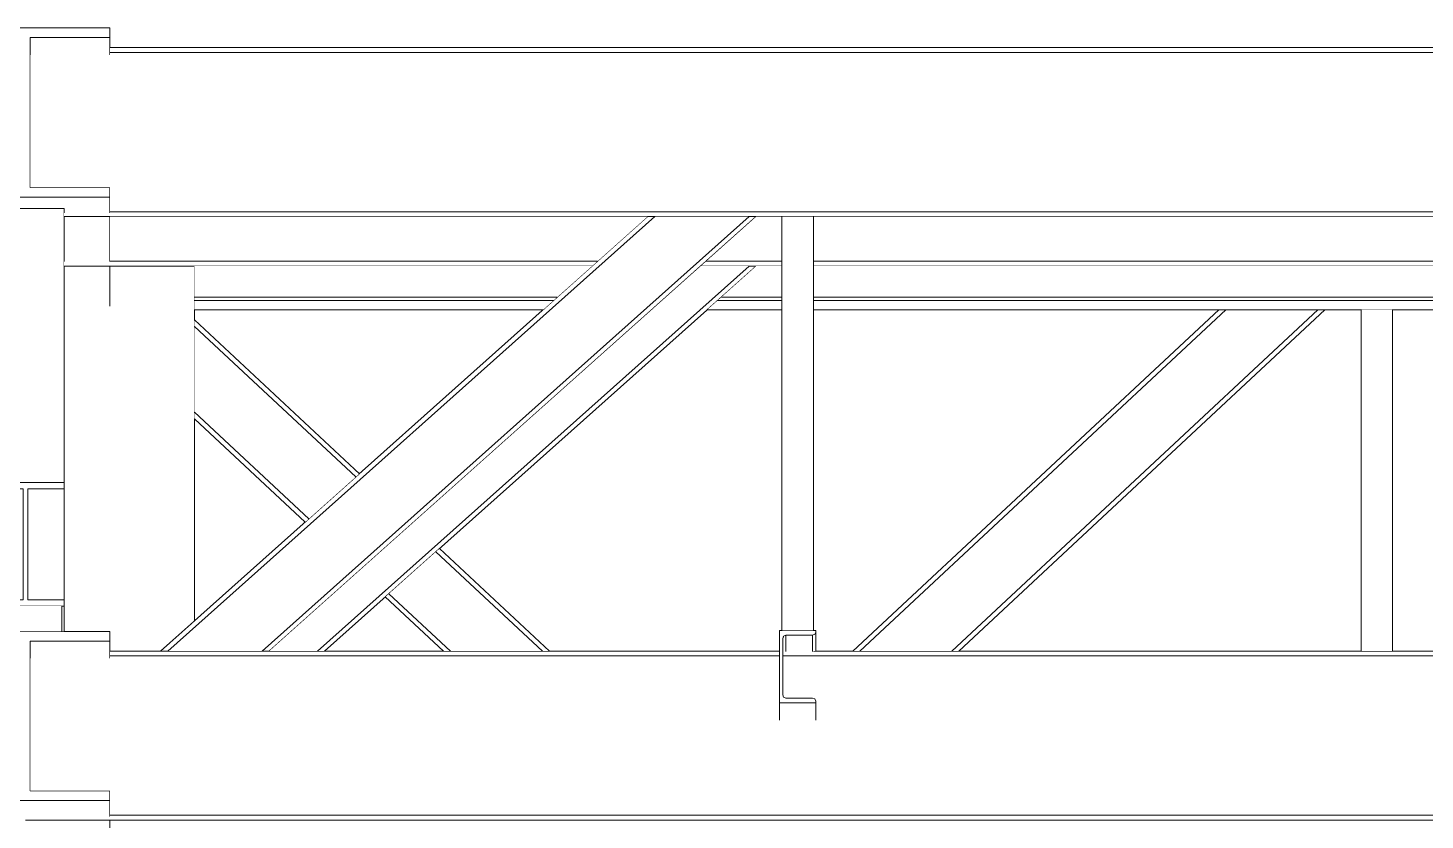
# Model space of a CAD drawing. Extents: x -18489 to 195597, y -1599 to 112111.
# Drawn here: x 11880.5 to 12170, y 28400.1 to 28564.1 of the extents above; entities that cross this region are included whole.
import ezdxf
from ezdxf.xclip import XClip

# ---------------------------------------------------------------- set-up
doc = ezdxf.new("R2010")
doc.units = 0
doc.header["$LTSCALE"] = 100
doc.header["$XCLIPFRAME"] = 2
doc.linetypes.add('188K-SM-07-F10-MECH-CR PIPE-Y2257103$0$X-S-FAB_SL ALL$0$Wipeout_Contour', pattern=[1, 0, -1])
for name, color, linetype in [('188K-SM-07-F10-MECH-CR PIPE-Y2257103$0$X-S-FAB_SL ALL$0$ASP_1', 1, 'Continuous'), ('188K-SM-07-F10-MECH-CR PIPE-Y2257103$0$X-S-FAB_SL ALL$0$Hattch', 7, 'Continuous'), ('188K-SM-07-F10-MECH-CR PIPE-Y2257103$0$X-S-FAB_SL ALL$0$S-COL', 7, 'Continuous'), ('188K-SM-07-F10-MECH-CR PIPE-Y2257103$0$X-S-FAB_SL ALL$0$S-TRUSS', 7, 'Continuous')]:
    doc.layers.add(name, color=color, linetype=linetype)

# ---------------------------------------------------------------- blocks, each defined once
blk = doc.blocks.new('188K-SM-07-F10-MECH-CR PIPE-Y2257103$0$X-S-FAB_SL ALL$0$剖面元素_218_3', base_point=(23061.26, -8263.06))
at = {"color": 254, "linetype": '188K-SM-07-F10-MECH-CR PIPE-Y2257103$0$X-S-FAB_SL ALL$0$Wipeout_Contour', "lineweight": 0, "ltscale": 461379.508955}
blk.add_wipeout([(34949.26, -6087.3), (34949.26, -6122.75), (34949.26, -6123.53), (34949.26, -6137.48), (34949.26, -6138.26), (34949.26, -6154.69), (34958.76, -6154.69), (34958.76, -6158.78), (34969.24, -6158.78), (34976.26, -6152.52), (34976.26, -6079.02), (34958.76, -6079.02), (34958.76, -6087.3)], dxfattribs=at).dxf.layer = '188K-SM-07-F10-MECH-CR PIPE-Y2257103$0$X-S-FAB_SL ALL$0$Hattch'
at = {"layer": '188K-SM-07-F10-MECH-CR PIPE-Y2257103$0$X-S-FAB_SL ALL$0$S-COL', "color": 8, "lineweight": 0}
blk.add_line((34976.26, -6152.52), (34976.26, -6079.02), dxfattribs=at)
blk = doc.blocks.new('188K-SM-07-F10-MECH-CR PIPE-Y2257103$0$X-S-FAB_SL ALL$0$剖面元素_813_3', base_point=(23061.26, -8263.06))
at = {"layer": '188K-SM-07-F10-MECH-CR PIPE-Y2257103$0$X-S-FAB_SL ALL$0$S-TRUSS', "color": 3, "lineweight": 0}
for p, q in [((34958.76, -6029.71), (34923.76, -6029.71)), ((34958.76, -6062.73), (34942.26, -6062.73)), ((34958.76, -6154.69), (34923.76, -6154.69)), ((34958.76, -6187.71), (34942.26, -6187.71))]:
    blk.add_line(p, q, dxfattribs=at)
at = {"color": 254, "linetype": '188K-SM-07-F10-MECH-CR PIPE-Y2257103$0$X-S-FAB_SL ALL$0$Wipeout_Contour', "lineweight": 0, "ltscale": 141869.88416}
blk.add_wipeout([(34942.26, -6035.28), (34958.76, -6035.28), (34958.76, -6031.71), (34942.26, -6031.71)], dxfattribs=at).dxf.layer = '188K-SM-07-F10-MECH-CR PIPE-Y2257103$0$X-S-FAB_SL ALL$0$Hattch'
at = {"color": 254, "linetype": '188K-SM-07-F10-MECH-CR PIPE-Y2257103$0$X-S-FAB_SL ALL$0$Wipeout_Contour', "lineweight": 0, "ltscale": 283712.813858}
blk.add_wipeout([(34958.76, -6064.73), (34923.76, -6064.73), (34923.76, -6068.07), (34933.26, -6068.07), (34933.26, -6067.12), (34949.26, -6067.12), (34949.26, -6068.07), (34958.76, -6068.07)], dxfattribs=at).dxf.layer = '188K-SM-07-F10-MECH-CR PIPE-Y2257103$0$X-S-FAB_SL ALL$0$Hattch'
at = {"color": 254, "linetype": '188K-SM-07-F10-MECH-CR PIPE-Y2257103$0$X-S-FAB_SL ALL$0$Wipeout_Contour', "lineweight": 0, "ltscale": 141955.781929}
blk.add_wipeout([(34942.26, -6160.26), (34958.76, -6160.26), (34958.76, -6156.69), (34942.26, -6156.69)], dxfattribs=at).dxf.layer = '188K-SM-07-F10-MECH-CR PIPE-Y2257103$0$X-S-FAB_SL ALL$0$Hattch'
at = {"color": 254, "linetype": '188K-SM-07-F10-MECH-CR PIPE-Y2257103$0$X-S-FAB_SL ALL$0$Wipeout_Contour', "lineweight": 0, "ltscale": 141947.187867}
blk.add_wipeout([(34958.76, -6193.78), (34923.76, -6193.78), (34923.76, -6203.12), (34958.76, -6203.12)], dxfattribs=at).dxf.layer = '188K-SM-07-F10-MECH-CR PIPE-Y2257103$0$X-S-FAB_SL ALL$0$Hattch'
at = {"layer": '188K-SM-07-F10-MECH-CR PIPE-Y2257103$0$X-S-FAB_SL ALL$0$S-TRUSS', "color": 3, "lineweight": 0}
for p, q in [((34958.76, -6029.71), (34958.76, -6031.71)), ((34942.26, -6031.71), (34942.26, -6062.73)), ((34958.76, -6031.71), (34942.26, -6031.71)), ((34958.76, -6064.73), (34923.76, -6064.73)), ((34958.76, -6062.73), (34958.76, -6064.73)), ((34958.76, -6154.69), (34958.76, -6156.69)), ((34942.26, -6156.69), (34942.26, -6187.71)), ((34958.76, -6156.69), (34942.26, -6156.69))]:
    blk.add_line(p, q, dxfattribs=at)
at = {"layer": '188K-SM-07-F10-MECH-CR PIPE-Y2257103$0$X-S-FAB_SL ALL$0$S-TRUSS', "color": 8, "lineweight": 0}
for p, q in [((34958.76, -6031.71), (34958.76, -6035.28)), ((34958.76, -6156.69), (34958.76, -6160.26))]:
    blk.add_line(p, q, dxfattribs=at)
at = {"color": 254, "linetype": '188K-SM-07-F10-MECH-CR PIPE-Y2257103$0$X-S-FAB_SL ALL$0$Wipeout_Contour', "lineweight": 0, "ltscale": 141910.960709}
blk.add_wipeout([(34949.26, -6078.15), (34958.76, -6078.15), (34958.76, -6068.78), (34949.26, -6068.78)], dxfattribs=at).dxf.layer = '188K-SM-07-F10-MECH-CR PIPE-Y2257103$0$X-S-FAB_SL ALL$0$Hattch'
at = {"color": 254, "linetype": '188K-SM-07-F10-MECH-CR PIPE-Y2257103$0$X-S-FAB_SL ALL$0$Wipeout_Contour', "lineweight": 0, "ltscale": 141942.246501}
blk.add_wipeout([(34923.76, -6189.71), (34923.76, -6193.05), (34958.76, -6193.05), (34958.76, -6189.71)], dxfattribs=at).dxf.layer = '188K-SM-07-F10-MECH-CR PIPE-Y2257103$0$X-S-FAB_SL ALL$0$Hattch'
at = {"layer": '188K-SM-07-F10-MECH-CR PIPE-Y2257103$0$X-S-FAB_SL ALL$0$S-TRUSS', "color": 8, "lineweight": 0}
for p, q in [((34958.76, -6064.73), (34958.76, -6068.07)), ((34958.76, -6189.71), (34958.76, -6193.05)), ((34958.76, -6193.78), (34958.76, -6203.12))]:
    blk.add_line(p, q, dxfattribs=at)
at = {"layer": '188K-SM-07-F10-MECH-CR PIPE-Y2257103$0$X-S-FAB_SL ALL$0$S-TRUSS', "color": 3, "lineweight": 0}
for p, q in [((34958.76, -6187.71), (34958.76, -6189.71)), ((34958.76, -6189.71), (34923.76, -6189.71))]:
    blk.add_line(p, q, dxfattribs=at)
at = {"color": 254, "linetype": '188K-SM-07-F10-MECH-CR PIPE-Y2257103$0$X-S-FAB_SL ALL$0$Wipeout_Contour', "lineweight": 0, "ltscale": 141917.605548}
blk.add_wipeout([(34958.76, -6079.02), (34949.26, -6079.02), (34949.26, -6087.3), (34958.76, -6087.3)], dxfattribs=at).dxf.layer = '188K-SM-07-F10-MECH-CR PIPE-Y2257103$0$X-S-FAB_SL ALL$0$Hattch'
at = {"layer": '188K-SM-07-F10-MECH-CR PIPE-Y2257103$0$X-S-FAB_SL ALL$0$S-TRUSS', "color": 8, "lineweight": 0}
for p, q in [((34958.76, -6068.78), (34958.76, -6078.15)), ((34958.76, -6079.02), (34958.76, -6087.3))]:
    blk.add_line(p, q, dxfattribs=at)
blk = doc.blocks.new('188K-SM-07-F10-MECH-CR PIPE-Y2257103$0$X-S-FAB_SL ALL$0$剖面元素_814_3', base_point=(23061.26, -8263.06))
at = {"color": 254, "linetype": '188K-SM-07-F10-MECH-CR PIPE-Y2257103$0$X-S-FAB_SL ALL$0$Wipeout_Contour', "lineweight": 0, "ltscale": 141884.371285}
blk.add_wipeout([(34933.26, -6154.69), (34933.76, -6154.69), (34933.76, -6149.46), (34933.26, -6149.46)], dxfattribs=at).dxf.layer = '188K-SM-07-F10-MECH-CR PIPE-Y2257103$0$X-S-FAB_SL ALL$0$Hattch'
at = {"color": 254, "linetype": '188K-SM-07-F10-MECH-CR PIPE-Y2257103$0$X-S-FAB_SL ALL$0$Wipeout_Contour', "lineweight": 0, "ltscale": 141945.432056}
blk.add_wipeout([(34948.76, -6149.46), (34948.76, -6154.69), (34949.26, -6154.69), (34949.26, -6149.46)], dxfattribs=at).dxf.layer = '188K-SM-07-F10-MECH-CR PIPE-Y2257103$0$X-S-FAB_SL ALL$0$Hattch'
at = {"color": 254, "linetype": '188K-SM-07-F10-MECH-CR PIPE-Y2257103$0$X-S-FAB_SL ALL$0$Wipeout_Contour', "lineweight": 0, "ltscale": 141920.974171}
blk.add_wipeout([(34941.76, -6125.14), (34941.76, -6148.18), (34949.26, -6148.18), (34949.26, -6125.14)], dxfattribs=at).dxf.layer = '188K-SM-07-F10-MECH-CR PIPE-Y2257103$0$X-S-FAB_SL ALL$0$Hattch'
at = {"layer": '188K-SM-07-F10-MECH-CR PIPE-Y2257103$0$X-S-FAB_SL ALL$0$S-TRUSS', "color": 3, "lineweight": 0}
blk.add_line((34949.26, -6148.18), (34949.26, -6149.46), dxfattribs=at)
at = {"layer": '188K-SM-07-F10-MECH-CR PIPE-Y2257103$0$X-S-FAB_SL ALL$0$S-TRUSS', "color": 8, "lineweight": 0}
blk.add_line((34949.26, -6149.46), (34949.26, -6154.69), dxfattribs=at)
at = {"color": 254, "linetype": '188K-SM-07-F10-MECH-CR PIPE-Y2257103$0$X-S-FAB_SL ALL$0$Wipeout_Contour', "lineweight": 0, "ltscale": 141888.325121}
blk.add_wipeout([(34949.26, -6103.41), (34933.26, -6103.41), (34933.26, -6123.86), (34949.26, -6123.86)], dxfattribs=at).dxf.layer = '188K-SM-07-F10-MECH-CR PIPE-Y2257103$0$X-S-FAB_SL ALL$0$Hattch'
at = {"layer": '188K-SM-07-F10-MECH-CR PIPE-Y2257103$0$X-S-FAB_SL ALL$0$S-TRUSS', "color": 3, "lineweight": 0}
blk.add_line((34949.26, -6123.86), (34949.26, -6125.14), dxfattribs=at)
at = {"layer": '188K-SM-07-F10-MECH-CR PIPE-Y2257103$0$X-S-FAB_SL ALL$0$S-TRUSS', "color": 8, "lineweight": 0}
blk.add_line((34949.26, -6148.18), (34949.26, -6125.14), dxfattribs=at)
at = {"color": 254, "linetype": '188K-SM-07-F10-MECH-CR PIPE-Y2257103$0$X-S-FAB_SL ALL$0$Wipeout_Contour', "lineweight": 0, "ltscale": 141868.821156}
blk.add_wipeout([(34933.26, -6067.12), (34933.26, -6103.41), (34949.26, -6103.41), (34949.26, -6067.12)], dxfattribs=at).dxf.layer = '188K-SM-07-F10-MECH-CR PIPE-Y2257103$0$X-S-FAB_SL ALL$0$Hattch'
at = {"color": 254, "linetype": '188K-SM-07-F10-MECH-CR PIPE-Y2257103$0$X-S-FAB_SL ALL$0$Wipeout_Contour', "lineweight": 0, "ltscale": 141887.486713}
blk.add_wipeout([(34933.26, -6125.14), (34933.26, -6148.18), (34940.76, -6148.18), (34940.76, -6125.14)], dxfattribs=at).dxf.layer = '188K-SM-07-F10-MECH-CR PIPE-Y2257103$0$X-S-FAB_SL ALL$0$Hattch'
at = {"layer": '188K-SM-07-F10-MECH-CR PIPE-Y2257103$0$X-S-FAB_SL ALL$0$S-TRUSS', "color": 8, "lineweight": 0}
for p, q in [((34949.26, -6067.12), (34933.26, -6067.12)), ((34933.26, -6103.41), (34933.26, -6067.12)), ((34949.26, -6103.41), (34949.26, -6067.12)), ((34933.26, -6123.86), (34933.26, -6103.41)), ((34949.26, -6123.86), (34949.26, -6103.41)), ((34933.26, -6148.18), (34933.26, -6125.14)), ((34933.26, -6149.46), (34933.26, -6154.69))]:
    blk.add_line(p, q, dxfattribs=at)
at = {"layer": '188K-SM-07-F10-MECH-CR PIPE-Y2257103$0$X-S-FAB_SL ALL$0$S-TRUSS', "color": 3, "lineweight": 0}
for p, q in [((34933.26, -6123.86), (34933.26, -6125.14)), ((34949.26, -6123.86), (34933.26, -6123.86)), ((34940.76, -6125.14), (34933.26, -6125.14)), ((34940.76, -6125.14), (34940.76, -6148.18)), ((34941.76, -6125.14), (34941.76, -6148.18)), ((34949.26, -6125.14), (34941.76, -6125.14)), ((34933.26, -6148.18), (34933.26, -6149.46)), ((34940.76, -6148.18), (34933.26, -6148.18)), ((34949.26, -6148.18), (34941.76, -6148.18)), ((34949.26, -6149.46), (34933.26, -6149.46))]:
    blk.add_line(p, q, dxfattribs=at)
blk = doc.blocks.new('188K-SM-07-F10-MECH-CR PIPE-Y2257103$0$X-S-FAB_SL ALL$0$剖面元素_889_3', base_point=(23061.26, -8263.06))
at = {"color": 254, "linetype": '188K-SM-07-F10-MECH-CR PIPE-Y2257103$0$X-S-FAB_SL ALL$0$Wipeout_Contour', "lineweight": 0, "ltscale": 286170.016375}
blk.add_wipeout([(35355.06, -6033.78), (34958.76, -6033.78), (34958.76, -6034.78), (35361.01, -6034.78), (35361.01, -6034.09), (35360.93, -6033.88), (35360.71, -6033.79), (35355.06, -6033.79)], dxfattribs=at).dxf.layer = '188K-SM-07-F10-MECH-CR PIPE-Y2257103$0$X-S-FAB_SL ALL$0$Hattch'
at = {"color": 254, "linetype": '188K-SM-07-F10-MECH-CR PIPE-Y2257103$0$X-S-FAB_SL ALL$0$Wipeout_Contour', "lineweight": 0, "ltscale": 287196.418989}
blk.add_wipeout([(34941.26, -6193.05), (34941.26, -6193.78), (35781.26, -6193.78), (35781.26, -6193.05), (35763.76, -6193.05), (35763.76, -6192.78), (34958.76, -6192.78), (34958.76, -6193.05)], dxfattribs=at).dxf.layer = '188K-SM-07-F10-MECH-CR PIPE-Y2257103$0$X-S-FAB_SL ALL$0$Hattch'
at = {"color": 254, "linetype": '188K-SM-07-F10-MECH-CR PIPE-Y2257103$0$X-S-FAB_SL ALL$0$Wipeout_Contour', "lineweight": 0, "ltscale": 861004.593622}
blk.add_wipeout([(34942.26, -6062.73), (34958.76, -6062.73), (34958.76, -6067.78), (35763.76, -6067.78), (35763.76, -6062.73), (35780.26, -6062.73), (35780.26, -6035.28), (35763.76, -6035.28), (35763.76, -6034.78), (35361.51, -6034.78), (35361.51, -6053.35), (35361.6, -6053.56), (35361.81, -6053.65), (35367.46, -6053.65), (35367.46, -6058.04), (35355.06, -6058.04), (35355.06, -6053.65), (35360.71, -6053.65), (35360.93, -6053.56), (35361.01, -6053.35), (35361.01, -6034.78), (34958.76, -6034.78), (34958.76, -6035.28), (34942.26, -6035.28)], dxfattribs=at).dxf.layer = '188K-SM-07-F10-MECH-CR PIPE-Y2257103$0$X-S-FAB_SL ALL$0$Hattch'
at = {"color": 254, "linetype": '188K-SM-07-F10-MECH-CR PIPE-Y2257103$0$X-S-FAB_SL ALL$0$Wipeout_Contour', "lineweight": 0, "ltscale": 1148649.0168998}
blk.add_wipeout([(34942.26, -6187.71), (34958.76, -6187.71), (34958.76, -6192.78), (35763.76, -6192.78), (35763.76, -6187.71), (35780.26, -6187.71), (35780.26, -6160.26), (35763.76, -6160.26), (35763.76, -6159.78), (35618.16, -6159.78), (35618.16, -6167.85), (35618.35, -6168.31), (35618.81, -6168.5), (35624.36, -6168.5), (35624.82, -6168.69), (35625.01, -6169.15), (35625.01, -6173.08), (35617.51, -6173.08), (35617.51, -6159.78), (35098.16, -6159.78), (35098.16, -6167.85), (35098.35, -6168.31), (35098.81, -6168.5), (35104.36, -6168.5), (35104.82, -6168.69), (35105.01, -6169.15), (35105.01, -6173.08), (35097.51, -6173.08), (35097.51, -6159.78), (34958.76, -6159.78), (34958.76, -6160.26), (34942.26, -6160.26)], dxfattribs=at).dxf.layer = '188K-SM-07-F10-MECH-CR PIPE-Y2257103$0$X-S-FAB_SL ALL$0$Hattch'
at = {"layer": '188K-SM-07-F10-MECH-CR PIPE-Y2257103$0$X-S-FAB_SL ALL$0$S-TRUSS', "color": 8, "lineweight": 0}
for p, q in [((35355.06, -6033.78), (34958.76, -6033.78)), ((35361.01, -6034.78), (34958.76, -6034.78)), ((34941.26, -6193.78), (35781.26, -6193.78)), ((34958.76, -6192.78), (35763.76, -6192.78))]:
    blk.add_line(p, q, dxfattribs=at)
at = {"color": 254, "linetype": '188K-SM-07-F10-MECH-CR PIPE-Y2257103$0$X-S-FAB_SL ALL$0$Wipeout_Contour', "lineweight": 0, "ltscale": 287025.593681}
blk.add_wipeout([(34949.26, -6068.78), (35773.26, -6068.78), (35773.26, -6068.07), (35763.76, -6068.07), (35763.76, -6067.78), (34958.76, -6067.78), (34958.76, -6068.07), (34949.26, -6068.07)], dxfattribs=at).dxf.layer = '188K-SM-07-F10-MECH-CR PIPE-Y2257103$0$X-S-FAB_SL ALL$0$Hattch'
at = {"color": 254, "linetype": '188K-SM-07-F10-MECH-CR PIPE-Y2257103$0$X-S-FAB_SL ALL$0$Wipeout_Contour', "lineweight": 0, "ltscale": 142262.1464}
blk.add_wipeout([(34958.76, -6158.78), (34958.76, -6159.78), (35097.51, -6159.78), (35097.51, -6158.78)], dxfattribs=at).dxf.layer = '188K-SM-07-F10-MECH-CR PIPE-Y2257103$0$X-S-FAB_SL ALL$0$Hattch'
at = {"layer": '188K-SM-07-F10-MECH-CR PIPE-Y2257103$0$X-S-FAB_SL ALL$0$S-TRUSS', "color": 8, "lineweight": 0}
for p, q in [((35763.76, -6067.78), (34958.76, -6067.78)), ((35070.15, -6068.78), (34949.26, -6068.78)), ((35091.18, -6068.78), (35071.65, -6068.78)), ((35629.84, -6068.78), (35092.69, -6068.78)), ((34958.76, -6158.78), (34969.24, -6158.78)), ((34970.74, -6158.78), (34990.27, -6158.78))]:
    blk.add_line(p, q, dxfattribs=at)
at = {"color": 254, "linetype": '188K-SM-07-F10-MECH-CR PIPE-Y2257103$0$X-S-FAB_SL ALL$0$Wipeout_Contour', "lineweight": 0, "ltscale": 286114.128639}
blk.add_wipeout([(35098.35, -6159.03), (35098.16, -6159.49), (35098.16, -6159.78), (35617.51, -6159.78), (35617.51, -6158.78), (35104.51, -6158.78), (35104.36, -6158.84), (35098.81, -6158.84)], dxfattribs=at).dxf.layer = '188K-SM-07-F10-MECH-CR PIPE-Y2257103$0$X-S-FAB_SL ALL$0$Hattch'
at = {"layer": '188K-SM-07-F10-MECH-CR PIPE-Y2257103$0$X-S-FAB_SL ALL$0$S-TRUSS', "color": 8, "lineweight": 0}
for p, q in [((34958.76, -6159.78), (35097.51, -6159.78)), ((34991.77, -6158.78), (35097.51, -6158.78)), ((35098.16, -6159.78), (35617.51, -6159.78)), ((35104.51, -6158.78), (35617.51, -6158.78))]:
    blk.add_line(p, q, dxfattribs=at)
blk = doc.blocks.new('188K-SM-07-F10-MECH-CR PIPE-Y2257103$0$X-S-FAB_SL ALL$0$剖面元素_891_3', base_point=(23061.26, -8263.06))
at = {"color": 254, "linetype": '188K-SM-07-F10-MECH-CR PIPE-Y2257103$0$X-S-FAB_SL ALL$0$Wipeout_Contour', "lineweight": 0, "ltscale": 142200.575895}
blk.add_wipeout([(35070.15, -6068.78), (34969.24, -6158.78), (34970.74, -6158.78), (35071.65, -6068.78)], dxfattribs=at).dxf.layer = '188K-SM-07-F10-MECH-CR PIPE-Y2257103$0$X-S-FAB_SL ALL$0$Hattch'
at = {"color": 254, "linetype": '188K-SM-07-F10-MECH-CR PIPE-Y2257103$0$X-S-FAB_SL ALL$0$Wipeout_Contour', "lineweight": 0, "ltscale": 142283.456638}
blk.add_wipeout([(35091.18, -6068.78), (34990.27, -6158.78), (34991.77, -6158.78), (35092.69, -6068.78)], dxfattribs=at).dxf.layer = '188K-SM-07-F10-MECH-CR PIPE-Y2257103$0$X-S-FAB_SL ALL$0$Hattch'
at = {"color": 254, "linetype": '188K-SM-07-F10-MECH-CR PIPE-Y2257103$0$X-S-FAB_SL ALL$0$Wipeout_Contour', "lineweight": 0, "ltscale": 142242.01639}
blk.add_wipeout([(35071.65, -6068.78), (34970.74, -6158.78), (34990.27, -6158.78), (35091.18, -6068.78)], dxfattribs=at).dxf.layer = '188K-SM-07-F10-MECH-CR PIPE-Y2257103$0$X-S-FAB_SL ALL$0$Hattch'
at = {"layer": '188K-SM-07-F10-MECH-CR PIPE-Y2257103$0$X-S-FAB_SL ALL$0$S-TRUSS', "color": 8, "lineweight": 0}
for p, q in [((34969.24, -6158.78), (35070.15, -6068.78)), ((34970.74, -6158.78), (35071.65, -6068.78)), ((34990.27, -6158.78), (35091.18, -6068.78)), ((34991.77, -6158.78), (35092.69, -6068.78)), ((35070.15, -6068.78), (35071.65, -6068.78)), ((35091.18, -6068.78), (35092.69, -6068.78)), ((34969.24, -6158.78), (34970.74, -6158.78)), ((34990.27, -6158.78), (34991.77, -6158.78))]:
    blk.add_line(p, q, dxfattribs=at)
blk = doc.blocks.new('188K-SM-07-F10-MECH-CR PIPE-Y2257103$0$X-S-FAB_SL ALL$0$剖面元素_892_3', base_point=(23061.26, -8263.06))
at = {"color": 254, "linetype": '188K-SM-07-F10-MECH-CR PIPE-Y2257103$0$X-S-FAB_SL ALL$0$Wipeout_Contour', "lineweight": 0, "ltscale": 142139.017569}
blk.add_wipeout([(34958.76, -6078.02), (35059.79, -6078.02), (35070.15, -6068.78), (34958.76, -6068.78)], dxfattribs=at).dxf.layer = '188K-SM-07-F10-MECH-CR PIPE-Y2257103$0$X-S-FAB_SL ALL$0$Hattch'
at = {"color": 254, "linetype": '188K-SM-07-F10-MECH-CR PIPE-Y2257103$0$X-S-FAB_SL ALL$0$Wipeout_Contour', "lineweight": 0, "ltscale": 142457.091447}
blk.add_wipeout([(35092.69, -6068.78), (35082.33, -6078.02), (35098.01, -6078.02), (35098.01, -6068.78)], dxfattribs=at).dxf.layer = '188K-SM-07-F10-MECH-CR PIPE-Y2257103$0$X-S-FAB_SL ALL$0$Hattch'
at = {"color": 254, "linetype": '188K-SM-07-F10-MECH-CR PIPE-Y2257103$0$X-S-FAB_SL ALL$0$Wipeout_Contour', "lineweight": 0, "ltscale": 143516.249175}
blk.add_wipeout([(35104.51, -6068.78), (35104.51, -6078.02), (35618.01, -6078.02), (35618.01, -6068.78)], dxfattribs=at).dxf.layer = '188K-SM-07-F10-MECH-CR PIPE-Y2257103$0$X-S-FAB_SL ALL$0$Hattch'
at = {"color": 254, "linetype": '188K-SM-07-F10-MECH-CR PIPE-Y2257103$0$X-S-FAB_SL ALL$0$Wipeout_Contour', "lineweight": 0, "ltscale": 213079.536001}
blk.add_wipeout([(34949.26, -6078.15), (34949.26, -6079.02), (35058.67, -6079.02), (35059.79, -6078.02), (34958.76, -6078.02), (34958.76, -6078.15)], dxfattribs=at).dxf.layer = '188K-SM-07-F10-MECH-CR PIPE-Y2257103$0$X-S-FAB_SL ALL$0$Hattch'
at = {"color": 254, "linetype": '188K-SM-07-F10-MECH-CR PIPE-Y2257103$0$X-S-FAB_SL ALL$0$Wipeout_Contour', "lineweight": 0, "ltscale": 142449.856868}
blk.add_wipeout([(35082.33, -6078.02), (35081.21, -6079.02), (35098.01, -6079.02), (35098.01, -6078.02)], dxfattribs=at).dxf.layer = '188K-SM-07-F10-MECH-CR PIPE-Y2257103$0$X-S-FAB_SL ALL$0$Hattch'
at = {"color": 254, "linetype": '188K-SM-07-F10-MECH-CR PIPE-Y2257103$0$X-S-FAB_SL ALL$0$Wipeout_Contour', "lineweight": 0, "ltscale": 143519.715949}
blk.add_wipeout([(35104.51, -6078.02), (35104.51, -6079.02), (35618.01, -6079.02), (35618.01, -6078.02)], dxfattribs=at).dxf.layer = '188K-SM-07-F10-MECH-CR PIPE-Y2257103$0$X-S-FAB_SL ALL$0$Hattch'
at = {"layer": '188K-SM-07-F10-MECH-CR PIPE-Y2257103$0$X-S-FAB_SL ALL$0$S-TRUSS', "color": 8, "lineweight": 0}
for p, q in [((35058.67, -6079.02), (34949.26, -6079.02)), ((35059.79, -6078.02), (34958.76, -6078.02)), ((35091.18, -6079.02), (35081.21, -6079.02)), ((35098.01, -6078.02), (35082.33, -6078.02)), ((35098.01, -6079.02), (35092.69, -6079.02)), ((35618.01, -6078.02), (35104.51, -6078.02)), ((35618.01, -6079.02), (35104.51, -6079.02))]:
    blk.add_line(p, q, dxfattribs=at)
blk = doc.blocks.new('188K-SM-07-F10-MECH-CR PIPE-Y2257103$0$X-S-FAB_SL ALL$0$剖面元素_894_3', base_point=(23061.26, -8263.06))
at = {"color": 254, "linetype": '188K-SM-07-F10-MECH-CR PIPE-Y2257103$0$X-S-FAB_SL ALL$0$Wipeout_Contour', "lineweight": 0, "ltscale": 142309.562053}
blk.add_wipeout([(35091.18, -6079.02), (35001.75, -6158.78), (35003.25, -6158.78), (35092.69, -6079.02)], dxfattribs=at).dxf.layer = '188K-SM-07-F10-MECH-CR PIPE-Y2257103$0$X-S-FAB_SL ALL$0$Hattch'
at = {"color": 254, "linetype": '188K-SM-07-F10-MECH-CR PIPE-Y2257103$0$X-S-FAB_SL ALL$0$Wipeout_Contour', "lineweight": 0, "ltscale": 142286.943968}
blk.add_wipeout([(35081.21, -6079.02), (34991.77, -6158.78), (35001.75, -6158.78), (35091.18, -6079.02)], dxfattribs=at).dxf.layer = '188K-SM-07-F10-MECH-CR PIPE-Y2257103$0$X-S-FAB_SL ALL$0$Hattch'
at = {"layer": '188K-SM-07-F10-MECH-CR PIPE-Y2257103$0$X-S-FAB_SL ALL$0$S-TRUSS', "color": 8, "lineweight": 0}
for p, q in [((35001.75, -6158.78), (35091.18, -6079.02)), ((35003.25, -6158.78), (35092.69, -6079.02)), ((35091.18, -6079.02), (35092.69, -6079.02))]:
    blk.add_line(p, q, dxfattribs=at)
blk = doc.blocks.new('188K-SM-07-F10-MECH-CR PIPE-Y2257103$0$X-S-FAB_SL ALL$0$剖面元素_1519_3', base_point=(23061.26, -8263.06))
at = {"color": 254, "linetype": '188K-SM-07-F10-MECH-CR PIPE-Y2257103$0$X-S-FAB_SL ALL$0$Wipeout_Contour', "lineweight": 0, "ltscale": 142537.218261}
blk.add_wipeout([(35098.16, -6156.14), (35098.16, -6159.49), (35098.35, -6159.03), (35098.35, -6155.68)], dxfattribs=at).dxf.layer = '188K-SM-07-F10-MECH-CR PIPE-Y2257103$0$X-S-FAB_SL ALL$0$Hattch'
at = {"color": 254, "linetype": '188K-SM-07-F10-MECH-CR PIPE-Y2257103$0$X-S-FAB_SL ALL$0$Wipeout_Contour', "lineweight": 0, "ltscale": 178202.780855}
blk.add_wipeout([(35104.36, -6155.49), (35104.36, -6158.84), (35104.51, -6158.78), (35104.82, -6158.78), (35104.82, -6155.3)], dxfattribs=at).dxf.layer = '188K-SM-07-F10-MECH-CR PIPE-Y2257103$0$X-S-FAB_SL ALL$0$Hattch'
at = {"color": 254, "linetype": '188K-SM-07-F10-MECH-CR PIPE-Y2257103$0$X-S-FAB_SL ALL$0$Wipeout_Contour', "lineweight": 0, "ltscale": 142558.539395}
blk.add_wipeout([(35097.51, -6169.5), (35097.51, -6173.08), (35105.01, -6173.08), (35105.01, -6169.5)], dxfattribs=at).dxf.layer = '188K-SM-07-F10-MECH-CR PIPE-Y2257103$0$X-S-FAB_SL ALL$0$Hattch'
at = {"layer": '188K-SM-07-F10-MECH-CR PIPE-Y2257103$0$X-S-FAB_SL ALL$0$S-TRUSS', "color": 8, "lineweight": 0}
for p, q in [((35097.51, -6169.5), (35097.51, -6173.08)), ((35105.01, -6169.5), (35105.01, -6173.08))]:
    blk.add_line(p, q, dxfattribs=at)
at = {"layer": '188K-SM-07-F10-MECH-CR PIPE-Y2257103$0$X-S-FAB_SL ALL$0$S-TRUSS', "color": 2, "lineweight": 0}
blk.add_line((35105.01, -6169.5), (35097.51, -6169.5), dxfattribs=at)
at = {"layer": '188K-SM-07-F10-MECH-CR PIPE-Y2257103$0$X-S-FAB_SL ALL$0$S-TRUSS', "color": 2, "lineweight": 0, "flags": 128}
for points in [[(35098.35, -6168.31), (35098.81, -6168.5), (35104.36, -6168.5), (35104.82, -6168.69)], [(35104.82, -6168.69), (35105.01, -6169.15), (35105.01, -6169.5)]]:
    blk.add_lwpolyline(points, dxfattribs=at)
at = {"color": 254, "linetype": '188K-SM-07-F10-MECH-CR PIPE-Y2257103$0$X-S-FAB_SL ALL$0$Wipeout_Contour', "lineweight": 0, "ltscale": 142538.273947}
blk.add_wipeout([(35098.35, -6155.68), (35098.35, -6159.03), (35098.81, -6158.84), (35098.81, -6155.49)], dxfattribs=at).dxf.layer = '188K-SM-07-F10-MECH-CR PIPE-Y2257103$0$X-S-FAB_SL ALL$0$Hattch'
at = {"color": 254, "linetype": '188K-SM-07-F10-MECH-CR PIPE-Y2257103$0$X-S-FAB_SL ALL$0$Wipeout_Contour', "lineweight": 0, "ltscale": 142563.019839}
blk.add_wipeout([(35104.82, -6158.78), (35105.01, -6158.78), (35105.01, -6154.84), (35104.82, -6155.3)], dxfattribs=at).dxf.layer = '188K-SM-07-F10-MECH-CR PIPE-Y2257103$0$X-S-FAB_SL ALL$0$Hattch'
at = {"color": 254, "linetype": '188K-SM-07-F10-MECH-CR PIPE-Y2257103$0$X-S-FAB_SL ALL$0$Wipeout_Contour', "lineweight": 0, "ltscale": 142550.046633}
blk.add_wipeout([(35098.81, -6155.49), (35098.81, -6158.84), (35104.36, -6158.84), (35104.36, -6155.49)], dxfattribs=at).dxf.layer = '188K-SM-07-F10-MECH-CR PIPE-Y2257103$0$X-S-FAB_SL ALL$0$Hattch'
at = {"layer": '188K-SM-07-F10-MECH-CR PIPE-Y2257103$0$X-S-FAB_SL ALL$0$S-TRUSS', "color": 2, "lineweight": 0}
for p, q in [((35097.51, -6154.49), (35097.51, -6169.5)), ((35105.01, -6154.49), (35097.51, -6154.49))]:
    blk.add_line(p, q, dxfattribs=at)
at = {"layer": '188K-SM-07-F10-MECH-CR PIPE-Y2257103$0$X-S-FAB_SL ALL$0$S-TRUSS', "color": 8, "lineweight": 0}
for p, q in [((35098.81, -6155.49), (35098.81, -6158.84)), ((35104.36, -6155.49), (35104.36, -6158.84)), ((35105.01, -6154.84), (35105.01, -6158.78))]:
    blk.add_line(p, q, dxfattribs=at)
at = {"layer": '188K-SM-07-F10-MECH-CR PIPE-Y2257103$0$X-S-FAB_SL ALL$0$S-TRUSS', "color": 2, "lineweight": 0, "flags": 128}
for points in [[(35105.01, -6154.49), (35105.01, -6154.84), (35104.82, -6155.3)], [(35098.35, -6155.68), (35098.16, -6156.14), (35098.16, -6167.85), (35098.35, -6168.31)], [(35104.82, -6155.3), (35104.36, -6155.49), (35098.81, -6155.49), (35098.35, -6155.68)]]:
    blk.add_lwpolyline(points, dxfattribs=at)
blk = doc.blocks.new('188K-SM-07-F10-MECH-CR PIPE-Y2257103$0$X-S-FAB_SL ALL$0$剖面元素_1735_3', base_point=(23061.26, -8263.06))
at = {"color": 254, "linetype": '188K-SM-07-F10-MECH-CR PIPE-Y2257103$0$X-S-FAB_SL ALL$0$Wipeout_Contour', "lineweight": 0, "ltscale": 142722.91966}
blk.add_wipeout([(35188.51, -6088.06), (35112.7, -6158.78), (35114.17, -6158.78), (35189.97, -6088.06)], dxfattribs=at).dxf.layer = '188K-SM-07-F10-MECH-CR PIPE-Y2257103$0$X-S-FAB_SL ALL$0$Hattch'
at = {"color": 254, "linetype": '188K-SM-07-F10-MECH-CR PIPE-Y2257103$0$X-S-FAB_SL ALL$0$Wipeout_Contour', "lineweight": 0, "ltscale": 142763.35848}
blk.add_wipeout([(35189.97, -6088.06), (35114.17, -6158.78), (35133.22, -6158.78), (35209.03, -6088.06)], dxfattribs=at).dxf.layer = '188K-SM-07-F10-MECH-CR PIPE-Y2257103$0$X-S-FAB_SL ALL$0$Hattch'
at = {"color": 254, "linetype": '188K-SM-07-F10-MECH-CR PIPE-Y2257103$0$X-S-FAB_SL ALL$0$Wipeout_Contour', "lineweight": 0, "ltscale": 142803.797032}
blk.add_wipeout([(35209.03, -6088.06), (35133.22, -6158.78), (35134.69, -6158.78), (35210.5, -6088.06)], dxfattribs=at).dxf.layer = '188K-SM-07-F10-MECH-CR PIPE-Y2257103$0$X-S-FAB_SL ALL$0$Hattch'
at = {"layer": '188K-SM-07-F10-MECH-CR PIPE-Y2257103$0$X-S-FAB_SL ALL$0$S-TRUSS', "color": 8, "lineweight": 0}
for p, q in [((35112.7, -6158.78), (35188.51, -6088.06)), ((35114.17, -6158.78), (35189.97, -6088.06)), ((35133.22, -6158.78), (35209.03, -6088.06)), ((35134.69, -6158.78), (35210.5, -6088.06))]:
    blk.add_line(p, q, dxfattribs=at)
blk = doc.blocks.new('188K-SM-07-F10-MECH-CR PIPE-Y2257103$0$X-S-FAB_SL ALL$0$剖面元素_1736_3', base_point=(23061.26, -8263.06))
at = {"color": 254, "linetype": '188K-SM-07-F10-MECH-CR PIPE-Y2257103$0$X-S-FAB_SL ALL$0$Wipeout_Contour', "lineweight": 0, "ltscale": 142088.013703}
blk.add_wipeout([(34976.26, -6090.16), (34976.26, -6091.52), (35009.69, -6122.7), (35010.44, -6122.04)], dxfattribs=at).dxf.layer = '188K-SM-07-F10-MECH-CR PIPE-Y2257103$0$X-S-FAB_SL ALL$0$Hattch'
at = {"color": 254, "linetype": '188K-SM-07-F10-MECH-CR PIPE-Y2257103$0$X-S-FAB_SL ALL$0$Wipeout_Contour', "lineweight": 0, "ltscale": 142293.022008}
blk.add_wipeout([(35026.31, -6138.21), (35048.36, -6158.78), (35049.83, -6158.78), (35027.06, -6137.55)], dxfattribs=at).dxf.layer = '188K-SM-07-F10-MECH-CR PIPE-Y2257103$0$X-S-FAB_SL ALL$0$Hattch'
at = {"color": 254, "linetype": '188K-SM-07-F10-MECH-CR PIPE-Y2257103$0$X-S-FAB_SL ALL$0$Wipeout_Contour', "lineweight": 0, "ltscale": 142077.160575}
blk.add_wipeout([(34976.26, -6109.3), (34976.26, -6110.67), (34999.2, -6132.06), (34999.95, -6131.39)], dxfattribs=at).dxf.layer = '188K-SM-07-F10-MECH-CR PIPE-Y2257103$0$X-S-FAB_SL ALL$0$Hattch'
at = {"color": 254, "linetype": '188K-SM-07-F10-MECH-CR PIPE-Y2257103$0$X-S-FAB_SL ALL$0$Wipeout_Contour', "lineweight": 0, "ltscale": 142235.185014}
blk.add_wipeout([(35015.82, -6147.57), (35027.84, -6158.78), (35029.3, -6158.78), (35016.57, -6146.9)], dxfattribs=at).dxf.layer = '188K-SM-07-F10-MECH-CR PIPE-Y2257103$0$X-S-FAB_SL ALL$0$Hattch'
at = {"color": 254, "linetype": '188K-SM-07-F10-MECH-CR PIPE-Y2257103$0$X-S-FAB_SL ALL$0$Wipeout_Contour', "lineweight": 0, "ltscale": 142082.88225}
blk.add_wipeout([(34976.26, -6091.52), (34976.26, -6109.3), (34999.95, -6131.39), (35009.69, -6122.7)], dxfattribs=at).dxf.layer = '188K-SM-07-F10-MECH-CR PIPE-Y2257103$0$X-S-FAB_SL ALL$0$Hattch'
at = {"color": 254, "linetype": '188K-SM-07-F10-MECH-CR PIPE-Y2257103$0$X-S-FAB_SL ALL$0$Wipeout_Contour', "lineweight": 0, "ltscale": 142264.416351}
blk.add_wipeout([(35016.57, -6146.9), (35029.3, -6158.78), (35048.36, -6158.78), (35026.31, -6138.21)], dxfattribs=at).dxf.layer = '188K-SM-07-F10-MECH-CR PIPE-Y2257103$0$X-S-FAB_SL ALL$0$Hattch'
at = {"layer": '188K-SM-07-F10-MECH-CR PIPE-Y2257103$0$X-S-FAB_SL ALL$0$S-TRUSS', "color": 8, "lineweight": 0}
for p, q in [((35010.44, -6122.04), (34976.26, -6090.16)), ((35009.69, -6122.7), (34976.26, -6091.52)), ((34999.95, -6131.39), (34976.26, -6109.3)), ((34999.2, -6132.06), (34976.26, -6110.67)), ((35048.36, -6158.78), (35026.31, -6138.21)), ((35049.83, -6158.78), (35027.06, -6137.55)), ((35027.84, -6158.78), (35015.82, -6147.57)), ((35029.3, -6158.78), (35016.57, -6146.9))]:
    blk.add_line(p, q, dxfattribs=at)
blk = doc.blocks.new('188K-SM-07-F10-MECH-CR PIPE-Y2257103$0$X-S-FAB_SL ALL$0$剖面元素_1741_3', base_point=(23061.26, -8263.06))
at = {"color": 254, "linetype": '188K-SM-07-F10-MECH-CR PIPE-Y2257103$0$X-S-FAB_SL ALL$0$Wipeout_Contour', "lineweight": 0, "ltscale": 142152.520474}
blk.add_wipeout([(35050.66, -6086.16), (34976.26, -6086.16), (34976.26, -6088.06), (35048.53, -6088.06)], dxfattribs=at).dxf.layer = '188K-SM-07-F10-MECH-CR PIPE-Y2257103$0$X-S-FAB_SL ALL$0$Hattch'
at = {"color": 254, "linetype": '188K-SM-07-F10-MECH-CR PIPE-Y2257103$0$X-S-FAB_SL ALL$0$Wipeout_Contour', "lineweight": 0, "ltscale": 142459.292229}
blk.add_wipeout([(35084.68, -6086.16), (35082.54, -6088.06), (35098.01, -6088.06), (35098.01, -6086.16)], dxfattribs=at).dxf.layer = '188K-SM-07-F10-MECH-CR PIPE-Y2257103$0$X-S-FAB_SL ALL$0$Hattch'
at = {"color": 254, "linetype": '188K-SM-07-F10-MECH-CR PIPE-Y2257103$0$X-S-FAB_SL ALL$0$Wipeout_Contour', "lineweight": 0, "ltscale": 143525.544268}
blk.add_wipeout([(35104.51, -6086.16), (35104.51, -6088.06), (35618.01, -6088.06), (35618.01, -6086.16)], dxfattribs=at).dxf.layer = '188K-SM-07-F10-MECH-CR PIPE-Y2257103$0$X-S-FAB_SL ALL$0$Hattch'
at = {"layer": '188K-SM-07-F10-MECH-CR PIPE-Y2257103$0$X-S-FAB_SL ALL$0$S-TRUSS', "color": 8, "lineweight": 0}
for p, q in [((35048.53, -6088.06), (34976.26, -6088.06)), ((35098.01, -6088.06), (35082.54, -6088.06)), ((35618.01, -6088.06), (35104.51, -6088.06))]:
    blk.add_line(p, q, dxfattribs=at)
at = {"color": 254, "linetype": '188K-SM-07-F10-MECH-CR PIPE-Y2257103$0$X-S-FAB_SL ALL$0$Wipeout_Contour', "lineweight": 0, "ltscale": 142154.099606}
blk.add_wipeout([(35050.89, -6085.96), (34976.26, -6085.96), (34976.26, -6086.16), (35050.66, -6086.16)], dxfattribs=at).dxf.layer = '188K-SM-07-F10-MECH-CR PIPE-Y2257103$0$X-S-FAB_SL ALL$0$Hattch'
at = {"color": 254, "linetype": '188K-SM-07-F10-MECH-CR PIPE-Y2257103$0$X-S-FAB_SL ALL$0$Wipeout_Contour', "lineweight": 0, "ltscale": 142461.01686}
blk.add_wipeout([(35084.68, -6086.16), (35098.01, -6086.16), (35098.01, -6085.96), (35084.91, -6085.96)], dxfattribs=at).dxf.layer = '188K-SM-07-F10-MECH-CR PIPE-Y2257103$0$X-S-FAB_SL ALL$0$Hattch'
at = {"color": 254, "linetype": '188K-SM-07-F10-MECH-CR PIPE-Y2257103$0$X-S-FAB_SL ALL$0$Wipeout_Contour', "lineweight": 0, "ltscale": 143524.830024}
blk.add_wipeout([(35104.51, -6086.16), (35618.01, -6086.16), (35618.01, -6085.96), (35104.51, -6085.96)], dxfattribs=at).dxf.layer = '188K-SM-07-F10-MECH-CR PIPE-Y2257103$0$X-S-FAB_SL ALL$0$Hattch'
at = {"color": 254, "linetype": '188K-SM-07-F10-MECH-CR PIPE-Y2257103$0$X-S-FAB_SL ALL$0$Wipeout_Contour', "lineweight": 0, "ltscale": 142154.637406}
blk.add_wipeout([(34976.26, -6085.46), (34976.26, -6085.96), (35050.89, -6085.96), (35051.44, -6085.46)], dxfattribs=at).dxf.layer = '188K-SM-07-F10-MECH-CR PIPE-Y2257103$0$X-S-FAB_SL ALL$0$Hattch'
at = {"color": 254, "linetype": '188K-SM-07-F10-MECH-CR PIPE-Y2257103$0$X-S-FAB_SL ALL$0$Wipeout_Contour', "lineweight": 0, "ltscale": 142461.526208}
blk.add_wipeout([(35084.91, -6085.96), (35098.01, -6085.96), (35098.01, -6085.46), (35085.46, -6085.46)], dxfattribs=at).dxf.layer = '188K-SM-07-F10-MECH-CR PIPE-Y2257103$0$X-S-FAB_SL ALL$0$Hattch'
at = {"color": 254, "linetype": '188K-SM-07-F10-MECH-CR PIPE-Y2257103$0$X-S-FAB_SL ALL$0$Wipeout_Contour', "lineweight": 0, "ltscale": 143524.592555}
blk.add_wipeout([(35104.51, -6085.46), (35104.51, -6085.96), (35618.01, -6085.96), (35618.01, -6085.46)], dxfattribs=at).dxf.layer = '188K-SM-07-F10-MECH-CR PIPE-Y2257103$0$X-S-FAB_SL ALL$0$Hattch'
at = {"color": 254, "linetype": '188K-SM-07-F10-MECH-CR PIPE-Y2257103$0$X-S-FAB_SL ALL$0$Wipeout_Contour', "lineweight": 0, "ltscale": 142160.007364}
blk.add_wipeout([(35058.67, -6079.02), (34976.26, -6079.02), (34976.26, -6085.46), (35051.44, -6085.46)], dxfattribs=at).dxf.layer = '188K-SM-07-F10-MECH-CR PIPE-Y2257103$0$X-S-FAB_SL ALL$0$Hattch'
at = {"color": 254, "linetype": '188K-SM-07-F10-MECH-CR PIPE-Y2257103$0$X-S-FAB_SL ALL$0$Wipeout_Contour', "lineweight": 0, "ltscale": 142466.296943}
blk.add_wipeout([(35092.69, -6079.02), (35085.46, -6085.46), (35098.01, -6085.46), (35098.01, -6079.02)], dxfattribs=at).dxf.layer = '188K-SM-07-F10-MECH-CR PIPE-Y2257103$0$X-S-FAB_SL ALL$0$Hattch'
at = {"color": 254, "linetype": '188K-SM-07-F10-MECH-CR PIPE-Y2257103$0$X-S-FAB_SL ALL$0$Wipeout_Contour', "lineweight": 0, "ltscale": 143522.239733}
blk.add_wipeout([(35618.01, -6079.02), (35104.51, -6079.02), (35104.51, -6085.46), (35618.01, -6085.46)], dxfattribs=at).dxf.layer = '188K-SM-07-F10-MECH-CR PIPE-Y2257103$0$X-S-FAB_SL ALL$0$Hattch'
at = {"layer": '188K-SM-07-F10-MECH-CR PIPE-Y2257103$0$X-S-FAB_SL ALL$0$S-TRUSS', "color": 8, "lineweight": 0}
for p, q in [((35051.44, -6085.46), (34976.26, -6085.46)), ((35050.66, -6086.16), (34976.26, -6086.16)), ((35098.01, -6086.16), (35084.68, -6086.16)), ((35098.01, -6085.46), (35085.46, -6085.46)), ((35618.01, -6085.46), (35104.51, -6085.46)), ((35618.01, -6086.16), (35104.51, -6086.16))]:
    blk.add_line(p, q, dxfattribs=at)
blk = doc.blocks.new('188K-SM-07-F10-MECH-CR PIPE-Y2257103$0$X-S-FAB_SL ALL$0$剖面元素_1743_3', base_point=(23061.26, -8263.06))
at = {"color": 254, "linetype": '188K-SM-07-F10-MECH-CR PIPE-Y2257103$0$X-S-FAB_SL ALL$0$Wipeout_Contour', "lineweight": 0, "ltscale": 142998.45991}
blk.add_wipeout([(35224.51, -6088.06), (35218.01, -6088.06), (35218.01, -6158.78), (35224.51, -6158.78)], dxfattribs=at).dxf.layer = '188K-SM-07-F10-MECH-CR PIPE-Y2257103$0$X-S-FAB_SL ALL$0$Hattch'
at = {"layer": '188K-SM-07-F10-MECH-CR PIPE-Y2257103$0$X-S-FAB_SL ALL$0$S-TRUSS', "color": 8, "lineweight": 0}
for p, q in [((35218.01, -6158.78), (35218.01, -6088.06)), ((35224.51, -6158.78), (35224.51, -6088.06))]:
    blk.add_line(p, q, dxfattribs=at)
blk = doc.blocks.new('188K-SM-07-F10-MECH-CR PIPE-Y2257103$0$X-S-FAB_SL ALL$0$剖面元素_1993_3', base_point=(23061.26, -8263.06))
at = {"color": 254, "linetype": '188K-SM-07-F10-MECH-CR PIPE-Y2257103$0$X-S-FAB_SL ALL$0$Wipeout_Contour', "lineweight": 0, "ltscale": 142517.513734}
blk.add_wipeout([(35098.01, -6154.49), (35104.51, -6154.49), (35104.51, -6068.78), (35098.01, -6068.78)], dxfattribs=at).dxf.layer = '188K-SM-07-F10-MECH-CR PIPE-Y2257103$0$X-S-FAB_SL ALL$0$Hattch'
at = {"layer": '188K-SM-07-F10-MECH-CR PIPE-Y2257103$0$X-S-FAB_SL ALL$0$S-TRUSS', "color": 8, "lineweight": 0}
for p, q in [((35098.01, -6154.49), (35098.01, -6068.78)), ((35104.51, -6154.49), (35104.51, -6068.78))]:
    blk.add_line(p, q, dxfattribs=at)
blk = doc.blocks.new('188K-SM-07-F10-MECH-CR PIPE-Y2257103$0$X-S-FAB_SL ALL$0$剖面元素_2169_3', base_point=(23061.26, -8263.06))
at = {"color": 254, "linetype": '188K-SM-07-F10-MECH-CR PIPE-Y2257103$0$X-S-FAB_SL ALL$0$Wipeout_Contour', "lineweight": 0, "ltscale": 141914.901734}
blk.add_wipeout([(34948.76, -6149.46), (34933.76, -6149.46), (34933.76, -6154.69), (34948.76, -6154.69)], dxfattribs=at).dxf.layer = '188K-SM-07-F10-MECH-CR PIPE-Y2257103$0$X-S-FAB_SL ALL$0$Hattch'
at = {"layer": '188K-SM-07-F10-MECH-CR PIPE-Y2257103$0$X-S-FAB_SL ALL$0$S-TRUSS', "color": 8, "lineweight": 0}
for p, q in [((34933.76, -6154.69), (34933.76, -6149.46)), ((34948.76, -6154.69), (34948.76, -6149.46))]:
    blk.add_line(p, q, dxfattribs=at)
blk = doc.blocks.new('188K-SM-07-F10-MECH-CR PIPE-Y2257103$0$X-S-FAB_SL ALL$0$A$C2e9ab586')
at = {"layer": '188K-SM-07-F10-MECH-CR PIPE-Y2257103$0$X-S-FAB_SL ALL$0$S-COL', "lineweight": 0}
blk.add_blockref('188K-SM-07-F10-MECH-CR PIPE-Y2257103$0$X-S-FAB_SL ALL$0$剖面元素_218_3', (-28106.39, 285), dxfattribs=at)
at = {"layer": '188K-SM-07-F10-MECH-CR PIPE-Y2257103$0$X-S-FAB_SL ALL$0$S-TRUSS', "lineweight": 0}
blk.add_blockref('188K-SM-07-F10-MECH-CR PIPE-Y2257103$0$X-S-FAB_SL ALL$0$剖面元素_813_3', (-28106.39, 285), dxfattribs=at)
blk.add_blockref('188K-SM-07-F10-MECH-CR PIPE-Y2257103$0$X-S-FAB_SL ALL$0$剖面元素_814_3', (-28106.39, 285), dxfattribs=at)
blk.add_blockref('188K-SM-07-F10-MECH-CR PIPE-Y2257103$0$X-S-FAB_SL ALL$0$剖面元素_889_3', (-28106.39, 285), dxfattribs=at)
blk.add_blockref('188K-SM-07-F10-MECH-CR PIPE-Y2257103$0$X-S-FAB_SL ALL$0$剖面元素_891_3', (-28106.39, 285), dxfattribs=at)
blk.add_blockref('188K-SM-07-F10-MECH-CR PIPE-Y2257103$0$X-S-FAB_SL ALL$0$剖面元素_892_3', (-28106.39, 285), dxfattribs=at)
for name in ['188K-SM-07-F10-MECH-CR PIPE-Y2257103$0$X-S-FAB_SL ALL$0$剖面元素_894_3', '188K-SM-07-F10-MECH-CR PIPE-Y2257103$0$X-S-FAB_SL ALL$0$剖面元素_1735_3', '188K-SM-07-F10-MECH-CR PIPE-Y2257103$0$X-S-FAB_SL ALL$0$剖面元素_2169_3', '188K-SM-07-F10-MECH-CR PIPE-Y2257103$0$X-S-FAB_SL ALL$0$剖面元素_1519_3']:
    blk.add_blockref(name, (-28106.39, 285), dxfattribs=at)
for name in ['188K-SM-07-F10-MECH-CR PIPE-Y2257103$0$X-S-FAB_SL ALL$0$剖面元素_1741_3', '188K-SM-07-F10-MECH-CR PIPE-Y2257103$0$X-S-FAB_SL ALL$0$剖面元素_1736_3']:
    blk.add_blockref(name, (-28106.39, 285), dxfattribs=at)
for name in ['188K-SM-07-F10-MECH-CR PIPE-Y2257103$0$X-S-FAB_SL ALL$0$剖面元素_1993_3', '188K-SM-07-F10-MECH-CR PIPE-Y2257103$0$X-S-FAB_SL ALL$0$剖面元素_1743_3']:
    blk.add_blockref(name, (-28106.39, 285), dxfattribs=at)
blk = doc.blocks.new('188K-SM-07-F10-MECH-CR PIPE-Y2257103$0$X-S-FAB_SL ALL')
at = {"layer": '188K-SM-07-F10-MECH-CR PIPE-Y2257103$0$X-S-FAB_SL ALL$0$ASP_1'}
blk.add_blockref('188K-SM-07-F10-MECH-CR PIPE-Y2257103$0$X-S-FAB_SL ALL$0$A$C2e9ab586', (23632.864, -73288.977), dxfattribs=at)
blk = doc.blocks.new('188K-SM-07-F10-MECH-CR PIPE-Y2257103')
ref = blk.add_blockref('188K-SM-07-F10-MECH-CR PIPE-Y2257103$0$X-S-FAB_SL ALL', (4473.521, 99334.763))
XClip(ref).set_block_clipping_path([(-7553.4648570136, -75341.9369645483), (24026.2025623869, -67725.7696244382)])

msp = doc.modelspace()

# ---------------------------------------------------------------- block references
msp.add_blockref('188K-SM-07-F10-MECH-CR PIPE-Y2257103', (0, 0))

doc.saveas('drawing.dxf')
